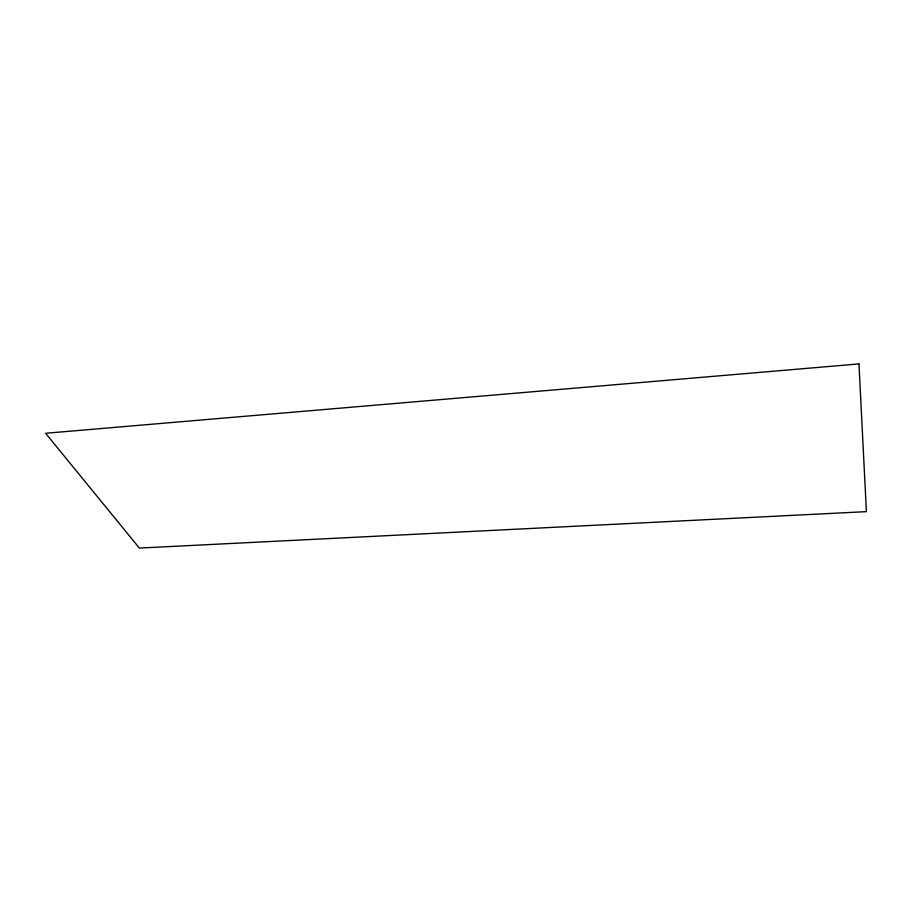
<?xml version="1.0" encoding="UTF-8"?>
<svg xmlns="http://www.w3.org/2000/svg" width="912" height="912" viewBox="0 0 912 912"><rect width="100%" height="100%" fill="white"/><g stroke="black" fill="none" stroke-linecap="round" stroke-linejoin="round"><path stroke-width="1.37" d="M858.967 363.922L45.6 433.28L139.365 548.078L866.4 511.643L858.967 363.922"/></g></svg>
